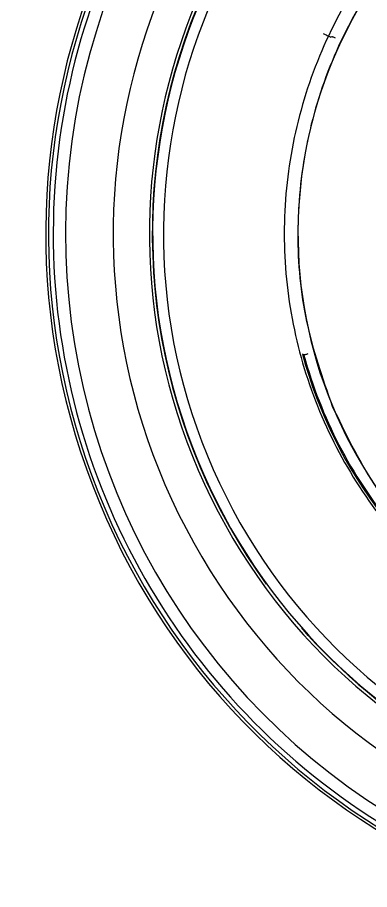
# Model space of a CAD drawing. Extents: x 939 to 1039, y 781 to 934.
# Drawn here: x 974.374 to 974.875, y 852.972 to 854.214 of the extents above; entities that cross this region are included whole.
import ezdxf

# ---------------------------------------------------------------- set-up
doc = ezdxf.new("R2010")
doc.units = 0
doc.header["$MEASUREMENT"] = 0
doc.layers.add('1', color=4, linetype='Continuous')

# ---------------------------------------------------------------- blocks, each defined once
blk = doc.blocks.new('Envoy')
at = {"layer": '1', "color": 3, "linetype": 'Continuous', "lineweight": 25}
for p, q in [((36.166, 55.0112), (36.1677, 55.012)), ((36.1279, 54.5585), (36.126, 54.5598)), ((36.1682, 54.4859), (36.1685, 54.486)), ((36.134, 54.1592), (36.125, 54.1701))]:
    blk.add_line(p, q, dxfattribs=at)
at = {"layer": '1', "color": 3, "linetype": 'Continuous', "lineweight": 25, "flags": 128}
for points in [[(36.1554, 55.0162), (36.1574, 55.0153), (36.1594, 55.0143), (36.1612, 55.0135), (36.1629, 55.0127), (36.1642, 55.0121), (36.1652, 55.0116), (36.1658, 55.0113), (36.166, 55.0112)], [(36.1731, 55.0095), (36.1721, 55.01), (36.1711, 55.0104), (36.1702, 55.0109), (36.1693, 55.0113), (36.1687, 55.0116), (36.1682, 55.0118), (36.1679, 55.012), (36.1677, 55.012)], [(36.1336, 54.56), (36.1325, 54.5597), (36.1315, 54.5594), (36.1305, 54.5592), (36.1297, 54.5589), (36.1289, 54.5587), (36.1284, 54.5586), (36.1281, 54.5585), (36.1279, 54.5585)]]:
    blk.add_lwpolyline(points, dxfattribs=at)
at = {"layer": '1', "color": 3, "linetype": 'Continuous', "lineweight": 25}
for radius, start, end in [(1, 112.5227, 292.5227), (0.9961, 116.0554, 206.0554), (0.9895, 116.0554, 296.0554), (0.972, 116.0554, 296.0554), (0.9039, 116.3991, 296.0554), (0.8484, 112.5227, 216.0308), (0.8477, 112.5227, 292.1679), (0.8324, 112.5227, 292.1679), (0.8524, 116.3991, 296.0554), (0.6408, 112.5227, 202.5227), (0.6573, 195.1368, 240.1246), (0.6557, 195.2992, 219.3648), (0.6408, 202.5227, 292.5227), (0.9961, 206.0554, 296.0554), (0.8484, 222.4146, 292.5227)]:
    blk.add_arc((36.7604, 54.7315), radius, start, end, dxfattribs=at)
for points, knots in [([(36.5074, 55.3416), (36.4685, 55.3228), (36.3905, 55.2851), (36.2903, 55.2011), (36.2075, 55.1006), (36.1462, 54.9856), (36.1084, 54.8609), (36.0957, 54.7312), (36.1085, 54.6015), (36.1464, 54.4768), (36.2079, 54.3619), (36.2906, 54.2612), (36.3913, 54.1786), (36.5063, 54.1172), (36.631, 54.0794), (36.7606, 54.067), (36.8908, 54.0785), (36.9726, 54.1071), (37.0134, 54.1214)], [0, 0, 0, 0, 0.0625, 0.125, 0.1875, 0.25, 0.3125, 0.375, 0.4375, 0.5, 0.5625, 0.625, 0.6875, 0.75, 0.8125, 0.875, 0.9375, 1, 1, 1, 1]), ([(36.5149, 55.3237), (36.477, 55.3054), (36.4013, 55.2689), (36.3041, 55.1873), (36.2237, 55.0898), (36.1642, 54.9782), (36.1275, 54.8571), (36.1155, 54.7313), (36.1266, 54.6049), (36.1543, 54.5256), (36.1682, 54.4859)], [0, 0, 0, 0, 0.125, 0.25, 0.375, 0.500001, 0.625, 0.75, 0.875, 1, 1, 1, 1]), ([(36.1682, 54.4859), (36.1865, 54.448), (36.223, 54.3723), (36.3046, 54.2751), (36.4021, 54.1948), (36.5138, 54.1353), (36.6348, 54.0985), (36.7606, 54.0865), (36.887, 54.0976), (36.9664, 54.1254), (37.006, 54.1392)], [0, 0, 0, 0, 0.125, 0.25, 0.375, 0.5, 0.625, 0.75, 0.874999, 1, 1, 1, 1]), ([(37.2761, 52.9293), (37.2032, 52.9229), (37.0582, 52.9101), (36.8276, 52.9157), (36.6097, 52.9431), (36.406, 52.9876), (36.203, 53.054), (36.0041, 53.143), (35.8162, 53.2506), (35.6285, 53.3872), (35.4524, 53.5507), (35.2979, 53.7336), (35.1702, 53.9286), (35.0684, 54.1293), (35.0223, 54.2654), (34.9994, 54.3329)], [0, 0, 0, 0, 0.118578, 0.23567, 0.314474, 0.394114, 0.477413, 0.54198, 0.609013, 0.677364, 0.744674, 0.811161, 0.875321, 0.938134, 1, 1, 1, 1])]:
    blk.add_open_spline(points, degree=3, knots=knots, dxfattribs=at)

msp = doc.modelspace()

# ---------------------------------------------------------------- block references
at = {"layer": '1'}
msp.add_blockref('Envoy', (938.6538, 799.1744), dxfattribs=at)

doc.saveas('drawing.dxf')
